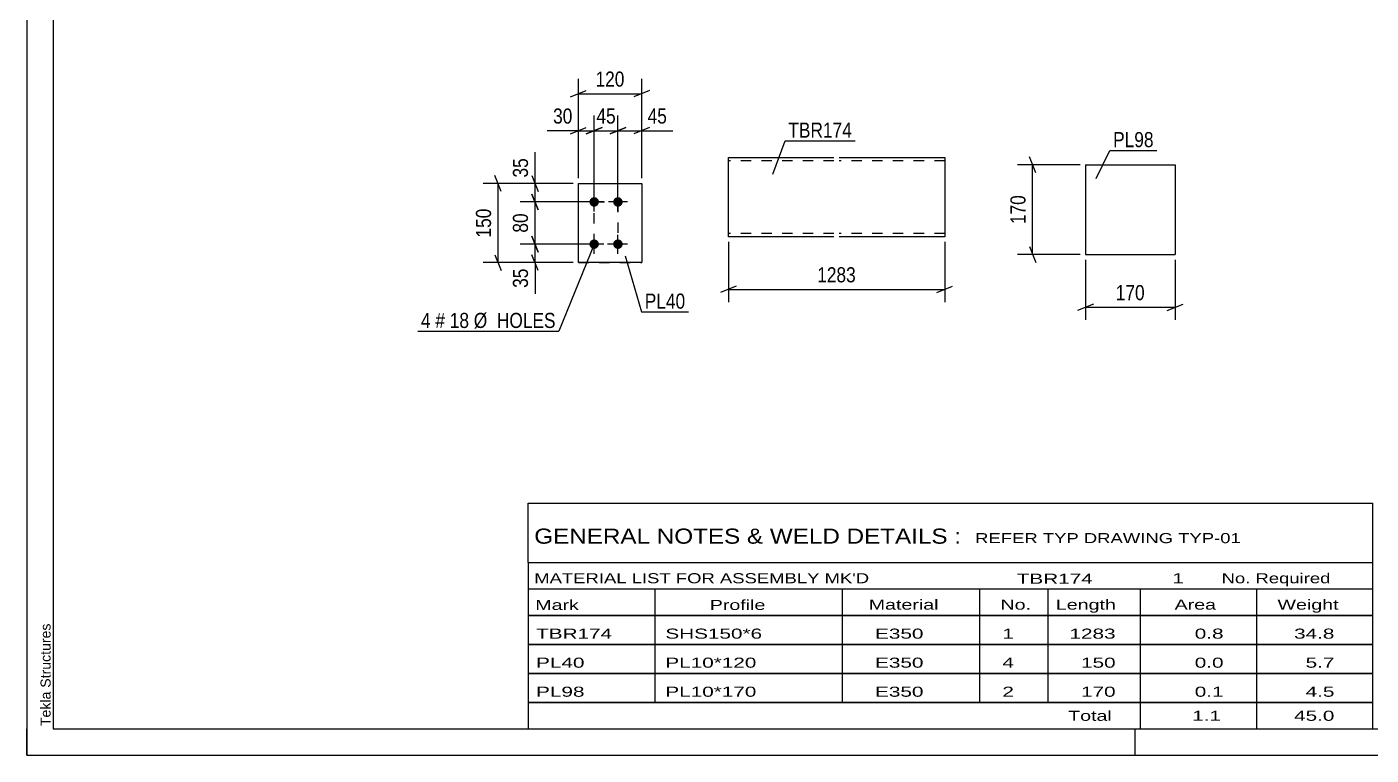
# Model space of a CAD drawing. Header units: millimetres. Extents: x 0 to 420, y 0 to 297.
# Drawn here: x 0 to 254.7, y 0 to 138 of the extents above; entities that cross this region are included whole.
import ezdxf

# ---------------------------------------------------------------- set-up
doc = ezdxf.new("R2010")
doc.units = ezdxf.units.MM
doc.linetypes.add('DXK_LINE_DOT2', pattern=[3.9198, 1.9599, -1.9599])
doc.styles.add('Arial', font='arial.ttf', dxfattribs={"height": 0.2})
doc.styles.add('Arial Narrow', font='ARIALN.TTF', dxfattribs={"height": 0.2})

# ---------------------------------------------------------------- blocks, each defined once
blk = doc.blocks.new('Unknown-580573710-1163')
at = {"color": 5, "linetype": 'Continuous'}
for p, q in [((0, 297), (0, 0)), ((5, 292), (5, 5)), ((0, 0), (0, 5)), ((5, 5), (415, 5)), ((210, 0), (210, 5)), ((0, 0), (420, 0))]:
    blk.add_line(p, q, dxfattribs=at)
at = {"color": 174, "linetype": 'Continuous', "style": 'Arial'}
blk.add_text('Tekla Structures', height=1.9102, rotation=90, dxfattribs=at).set_placement((4.5, 5.5))
blk = doc.blocks.new('Bolt-580573710-2158 - 2123')
at = {"linetype": 'Continuous'}
for points in [[(107.51, 103.91), (107.32, 103.93), (107.14, 103.99), (106.98, 104.09), (106.84, 104.21), (106.73, 104.36), (106.65, 104.54), (106.61, 104.72), (106.61, 104.91), (106.65, 105.09), (106.73, 105.26), (106.84, 105.42), (106.98, 105.54), (107.14, 105.64), (107.32, 105.69), (107.51, 105.71), (107.69, 105.69), (107.87, 105.64), (108.03, 105.54), (108.17, 105.42), (108.28, 105.26), (108.36, 105.09), (108.4, 104.91), (108.4, 104.72), (108.36, 104.54), (108.28, 104.36), (108.17, 104.21), (108.03, 104.09), (107.87, 103.99), (107.69, 103.93)], [(112.01, 103.91), (111.82, 103.93), (111.64, 103.99), (111.48, 104.09), (111.34, 104.21), (111.23, 104.36), (111.15, 104.54), (111.11, 104.72), (111.11, 104.91), (111.15, 105.09), (111.23, 105.26), (111.34, 105.42), (111.48, 105.54), (111.64, 105.64), (111.82, 105.69), (112.01, 105.71), (112.19, 105.69), (112.37, 105.64), (112.53, 105.54), (112.67, 105.42), (112.78, 105.26), (112.86, 105.09), (112.9, 104.91), (112.9, 104.72), (112.86, 104.54), (112.78, 104.36), (112.67, 104.21), (112.53, 104.09), (112.37, 103.99), (112.19, 103.93)], [(107.51, 95.91), (107.32, 95.93), (107.14, 95.99), (106.98, 96.09), (106.84, 96.21), (106.73, 96.36), (106.65, 96.54), (106.61, 96.72), (106.61, 96.91), (106.65, 97.09), (106.73, 97.26), (106.84, 97.42), (106.98, 97.54), (107.14, 97.64), (107.32, 97.69), (107.51, 97.71), (107.69, 97.69), (107.87, 97.64), (108.03, 97.54), (108.17, 97.42), (108.28, 97.26), (108.36, 97.09), (108.4, 96.91), (108.4, 96.72), (108.36, 96.54), (108.28, 96.36), (108.17, 96.21), (108.03, 96.09), (107.87, 95.99), (107.69, 95.93)], [(112.01, 95.91), (111.82, 95.93), (111.64, 95.99), (111.48, 96.09), (111.34, 96.21), (111.23, 96.36), (111.15, 96.54), (111.11, 96.72), (111.11, 96.91), (111.15, 97.09), (111.23, 97.26), (111.34, 97.42), (111.48, 97.54), (111.64, 97.64), (111.82, 97.69), (112.01, 97.71), (112.19, 97.69), (112.37, 97.64), (112.53, 97.54), (112.67, 97.42), (112.78, 97.26), (112.86, 97.09), (112.9, 96.91), (112.9, 96.72), (112.86, 96.54), (112.78, 96.36), (112.67, 96.21), (112.53, 96.09), (112.37, 95.99), (112.19, 95.93)]]:
    blk.add_hatch(color=1, dxfattribs=at).paths.add_polyline_path(points)
at = {"color": 1, "linetype": 'Continuous'}
for p, q in [((109.31, 104.81), (105.71, 104.81)), ((107.51, 103.01), (107.51, 106.61)), ((113.81, 104.81), (110.21, 104.81)), ((112.01, 103.01), (112.01, 106.61)), ((109.31, 96.81), (105.71, 96.81)), ((107.51, 95.01), (107.51, 98.61)), ((113.81, 96.81), (110.21, 96.81)), ((112.01, 95.01), (112.01, 98.61))]:
    blk.add_line(p, q, dxfattribs=at)
blk = doc.blocks.new('Part-580573710-2163 - 2123')
at = {"color": 2, "linetype": 'Continuous'}
for p, q in [((104.51, 108.31), (116.51, 108.31)), ((104.51, 93.31), (104.51, 108.31)), ((116.51, 108.31), (116.51, 108.31)), ((116.51, 108.31), (116.51, 93.31)), ((116.51, 93.31), (104.51, 93.31)), ((104.51, 93.31), (104.51, 93.31))]:
    blk.add_line(p, q, dxfattribs=at)
at = {"color": 7, "linetype": 'DXK_LINE_DOT2'}
for p, q in [((104.51, 108.31), (116.51, 108.31)), ((104.51, 93.31), (116.51, 93.31)), ((104.51, 93.31), (104.51, 93.31))]:
    blk.add_line(p, q, dxfattribs=at)
blk = doc.blocks.new('Part-580573710-2294 - 2288')
at = {"color": 2, "linetype": 'Continuous'}
for p, q in [((200.59, 111.85), (200.6, 94.85)), ((200.59, 111.85), (217.59, 111.85)), ((217.59, 111.85), (217.6, 94.85)), ((200.6, 94.85), (217.6, 94.85))]:
    blk.add_line(p, q, dxfattribs=at)
blk = doc.blocks.new('Part-580573710-2321 - 2313')
at = {"color": 2, "linetype": 'Continuous'}
for p, q in [((132.93, 98.32), (132.93, 113.23)), ((132.93, 113.23), (152.93, 113.23)), ((153.93, 113.23), (173.93, 113.23)), ((173.93, 113.23), (173.93, 98.23)), ((132.93, 98.23), (132.93, 98.32)), ((152.93, 98.23), (132.93, 98.23)), ((173.93, 98.23), (153.93, 98.23))]:
    blk.add_line(p, q, dxfattribs=at)
at = {"color": 7, "linetype": 'DXK_LINE_DOT2'}
for p, q in [((152.93, 112.63), (132.93, 112.63)), ((173.93, 112.63), (153.93, 112.63)), ((132.93, 98.83), (132.93, 98.88)), ((152.93, 98.83), (132.93, 98.83)), ((173.93, 98.83), (153.93, 98.83)), ((173.93, 98.83), (173.93, 98.88))]:
    blk.add_line(p, q, dxfattribs=at)
blk = doc.blocks.new('Rectangle-580573710-2273 - 2123')
at = {"color": 1, "linetype": 'DXK_LINE_DOT2'}
blk.add_lwpolyline([(107.51, 104.81), (112.01, 104.81), (112.01, 96.81), (107.51, 96.81), (107.51, 104.81)], close=True, dxfattribs=at)
blk = doc.blocks.new('StraightDimension-580573710-2166 - 2123')
at = {"color": 7, "linetype": 'Continuous'}
for p, q in [((104.51, 109.31), (104.51, 128.16)), ((116.51, 109.31), (116.51, 128.16)), ((103.01, 124.71), (106.01, 125.91)), ((104.51, 125.31), (116.51, 125.31)), ((118.01, 125.91), (115.01, 124.71))]:
    blk.add_line(p, q, dxfattribs=at)
at = {"color": 0}
blk.add_wipeout([(113.85, 126.06), (113.85, 130.26), (107.16, 130.26), (107.16, 126.06)], dxfattribs=at)
at = {"color": 3, "style": 'Arial Narrow'}
blk.add_text('120', height=2.863, dxfattribs=at).set_placement((107.76, 126.66))
blk = doc.blocks.new('StraightDimension-580573710-2183 - 2123')
at = {"color": 7, "linetype": 'Continuous'}
for p, q in [((107.51, 105.81), (107.51, 121.16)), ((112.01, 105.81), (112.01, 121.16)), ((106.01, 117.71), (109.01, 118.91)), ((107.51, 118.31), (112.01, 118.31)), ((113.51, 118.91), (110.51, 117.71))]:
    blk.add_line(p, q, dxfattribs=at)
at = {"color": 0}
blk.add_wipeout([(112.18, 119.06), (112.18, 123.26), (107.33, 123.26), (107.33, 119.06)], dxfattribs=at)
at = {"color": 3, "style": 'Arial Narrow'}
blk.add_text('45', height=2.863, dxfattribs=at).set_placement((107.93, 119.66))
blk = doc.blocks.new('StraightDimension-580573710-2193 - 2123')
at = {"color": 7, "linetype": 'Continuous'}
for p, q in [((104.51, 109.31), (104.51, 121.16)), ((107.51, 105.81), (107.51, 121.16)), ((103.01, 117.71), (106.01, 118.91)), ((104.51, 118.31), (107.51, 118.31)), ((109.01, 118.91), (106.01, 117.71))]:
    blk.add_line(p, q, dxfattribs=at)
at = {"color": 0}
blk.add_wipeout([(103.98, 119.06), (103.98, 123.26), (99.12, 123.26), (99.12, 119.06)], dxfattribs=at)
at = {"color": 7, "linetype": 'Continuous'}
blk.add_line((104.51, 118.31), (98.6, 118.31), dxfattribs=at)
blk.add_line((104.51, 118.31), (98.6, 118.31), dxfattribs=at)
at = {"color": 3, "style": 'Arial Narrow'}
blk.add_text('30', height=2.863, dxfattribs=at).set_placement((99.72, 119.66))
blk = doc.blocks.new('StraightDimension-580573710-2206 - 2123')
at = {"color": 7, "linetype": 'Continuous'}
for p, q in [((112.01, 105.81), (112.01, 121.16)), ((116.51, 109.31), (116.51, 121.16)), ((110.51, 117.71), (113.51, 118.91)), ((112.01, 118.31), (116.51, 118.31)), ((118.01, 118.91), (115.01, 117.71))]:
    blk.add_line(p, q, dxfattribs=at)
at = {"color": 0}
blk.add_wipeout([(121.89, 119.06), (121.89, 123.26), (117.03, 123.26), (117.03, 119.06)], dxfattribs=at)
at = {"color": 7, "linetype": 'Continuous'}
blk.add_line((116.51, 118.31), (122.41, 118.31), dxfattribs=at)
blk.add_line((116.51, 118.31), (122.41, 118.31), dxfattribs=at)
at = {"color": 3, "style": 'Arial Narrow'}
blk.add_text('45', height=2.863, dxfattribs=at).set_placement((117.63, 119.66))
blk = doc.blocks.new('StraightDimension-580573710-2220 - 2123')
at = {"color": 7, "linetype": 'Continuous'}
for p, q in [((89.91, 106.81), (88.71, 109.81)), ((103.51, 108.31), (86.46, 108.31)), ((89.31, 93.31), (89.31, 108.31)), ((88.71, 94.81), (89.91, 91.81)), ((103.51, 93.31), (86.46, 93.31))]:
    blk.add_line(p, q, dxfattribs=at)
at = {"color": 0}
blk.add_wipeout([(88.56, 104.16), (84.36, 104.16), (84.36, 97.47), (88.56, 97.47)], dxfattribs=at)
at = {"color": 3, "style": 'Arial Narrow'}
blk.add_text('150', height=2.863, rotation=90.0002, dxfattribs=at).set_placement((87.96, 98.07))
blk = doc.blocks.new('StraightDimension-580573710-2237 - 2123')
at = {"color": 7, "linetype": 'Continuous'}
for p, q in [((106.51, 96.81), (93.46, 96.81)), ((95.71, 98.31), (96.91, 95.31)), ((96.31, 93.31), (96.31, 96.81)), ((96.91, 91.81), (95.71, 94.81)), ((103.51, 93.31), (93.46, 93.31))]:
    blk.add_line(p, q, dxfattribs=at)
at = {"color": 0}
blk.add_wipeout([(95.56, 92.79), (91.36, 92.79), (91.36, 87.93), (95.56, 87.93)], dxfattribs=at)
at = {"color": 7, "linetype": 'Continuous'}
blk.add_line((96.31, 93.31), (96.31, 87.41), dxfattribs=at)
blk.add_line((96.31, 93.31), (96.31, 87.41), dxfattribs=at)
at = {"color": 3, "style": 'Arial Narrow'}
blk.add_text('35', height=2.863, rotation=90.0002, dxfattribs=at).set_placement((94.96, 88.53))
blk = doc.blocks.new('StraightDimension-580573710-2250 - 2123')
at = {"color": 7, "linetype": 'Continuous'}
for p, q in [((106.51, 104.81), (93.46, 104.81)), ((95.71, 106.31), (96.91, 103.31)), ((96.31, 96.81), (96.31, 104.81)), ((106.51, 96.81), (93.46, 96.81)), ((96.91, 95.31), (95.71, 98.31))]:
    blk.add_line(p, q, dxfattribs=at)
at = {"color": 0}
blk.add_wipeout([(95.56, 103.24), (91.36, 103.24), (91.36, 98.39), (95.56, 98.39)], dxfattribs=at)
at = {"color": 3, "style": 'Arial Narrow'}
blk.add_text('80', height=2.863, rotation=90.0002, dxfattribs=at).set_placement((94.96, 98.99))
blk = doc.blocks.new('StraightDimension-580573710-2260 - 2123')
at = {"color": 7, "linetype": 'Continuous'}
for p, q in [((95.71, 109.81), (96.91, 106.81)), ((103.51, 108.31), (93.46, 108.31)), ((96.31, 104.81), (96.31, 108.31)), ((106.51, 104.81), (93.46, 104.81)), ((96.91, 103.31), (95.71, 106.31))]:
    blk.add_line(p, q, dxfattribs=at)
at = {"color": 0}
blk.add_wipeout([(95.56, 113.69), (91.36, 113.69), (91.36, 108.84), (95.56, 108.84)], dxfattribs=at)
at = {"color": 7, "linetype": 'Continuous'}
blk.add_line((96.31, 108.31), (96.31, 114.22), dxfattribs=at)
blk.add_line((96.31, 108.31), (96.31, 114.22), dxfattribs=at)
at = {"color": 3, "style": 'Arial Narrow'}
blk.add_text('35', height=2.863, rotation=90.0002, dxfattribs=at).set_placement((94.96, 109.44))
blk = doc.blocks.new('StraightDimension-580573710-2305 - 2288')
at = {"color": 7, "linetype": 'Continuous'}
for p, q in [((200.6, 93.85), (200.6, 82.45)), ((217.6, 93.85), (217.6, 82.45)), ((202.1, 85.45), (199.1, 84.25)), ((200.6, 84.85), (217.6, 84.85)), ((216.1, 84.25), (219.1, 85.45))]:
    blk.add_line(p, q, dxfattribs=at)
at = {"color": 0}
blk.add_wipeout([(212.44, 85.6), (212.44, 89.8), (205.75, 89.8), (205.75, 85.6)], dxfattribs=at)
at = {"color": 3, "style": 'Arial Narrow'}
blk.add_text('170', height=2.863, dxfattribs=at).set_placement((206.35, 86.2))
blk = doc.blocks.new('StraightDimension-580573710-2296 - 2288')
at = {"color": 7, "linetype": 'Continuous'}
for p, q in [((191.2, 110.35), (190, 113.35)), ((199.59, 111.85), (187.75, 111.85)), ((190.6, 94.85), (190.6, 111.85)), ((199.6, 94.85), (187.75, 94.85)), ((190, 96.35), (191.2, 93.35))]:
    blk.add_line(p, q, dxfattribs=at)
at = {"color": 0}
blk.add_wipeout([(189.85, 106.69), (185.65, 106.69), (185.65, 100.01), (189.85, 100.01)], dxfattribs=at)
at = {"color": 3, "style": 'Arial Narrow'}
blk.add_text('170', height=2.863, rotation=90.0002, dxfattribs=at).set_placement((189.25, 100.61))
blk = doc.blocks.new('StraightDimension-580573710-2325 - 2313')
at = {"color": 7, "linetype": 'Continuous'}
for p, q in [((132.93, 97.23), (132.93, 85.83)), ((173.93, 97.23), (173.93, 85.83)), ((134.43, 88.83), (131.43, 87.63)), ((132.93, 88.23), (173.93, 88.23)), ((172.43, 87.63), (175.43, 88.83))]:
    blk.add_line(p, q, dxfattribs=at)
at = {"color": 0}
blk.add_wipeout([(157.69, 88.98), (157.69, 93.18), (149.17, 93.18), (149.17, 88.98)], dxfattribs=at)
at = {"color": 3, "style": 'Arial Narrow'}
blk.add_text('1283', height=2.863, dxfattribs=at).set_placement((149.77, 89.58))
blk = doc.blocks.new('Unknown-580573710-3728')
at = {"color": 7, "linetype": 'Continuous'}
for p, q in [((95, 47.75), (255, 47.75)), ((95, 36.5), (95, 47.75)), ((255, 47.75), (255, 36.5)), ((95, 36.5), (255, 36.5)), ((95, 36.5), (95, 31.5)), ((255, 36.5), (255, 31.5)), ((95, 31.5), (255, 31.5)), ((95, 31.5), (95, 26.5)), ((119, 31.5), (119, 26.5)), ((154.5, 31.5), (154.5, 26.5)), ((180.5, 31.5), (180.5, 26.5)), ((193.5, 31.5), (193.5, 26.5)), ((211, 31.5), (211, 26.5)), ((233, 31.5), (233, 26.5)), ((255, 31.5), (255, 26.5)), ((95, 26.5), (255, 26.5)), ((95, 26.45), (95, 21.05)), ((95, 26.45), (255, 26.45)), ((119, 26.5), (119, 21)), ((154.5, 26.5), (154.5, 21)), ((180.5, 26.5), (180.5, 21)), ((193.5, 26.5), (193.5, 21)), ((211, 26.5), (211, 21)), ((233, 26.5), (233, 21)), ((255, 26.45), (255, 21.05)), ((95, 21.05), (255, 21.05)), ((95, 20.95), (95, 15.55)), ((95, 20.95), (255, 20.95)), ((119, 21), (119, 15.5)), ((154.5, 21), (154.5, 15.5)), ((180.5, 21), (180.5, 15.5)), ((193.5, 21), (193.5, 15.5)), ((211, 21), (211, 15.5)), ((233, 21), (233, 15.5)), ((255, 20.95), (255, 15.55)), ((95, 15.55), (255, 15.55)), ((95, 15.45), (95, 10.05)), ((95, 15.45), (255, 15.45)), ((119, 15.5), (119, 10)), ((154.5, 15.5), (154.5, 10)), ((180.5, 15.5), (180.5, 10)), ((193.5, 15.5), (193.5, 10)), ((211, 15.5), (211, 10)), ((233, 15.5), (233, 10)), ((255, 15.45), (255, 10.05)), ((95, 10.05), (255, 10.05)), ((95, 10), (255, 10)), ((95, 10), (95, 5)), ((211, 10), (211, 5)), ((233, 10), (233, 5)), ((255, 10), (255, 5)), ((95, 5), (255, 5))]:
    blk.add_line(p, q, dxfattribs=at)
at = {"color": 7, "style": 'Arial Narrow'}
for s, height, width, p in [('GENERAL NOTES & WELD DETAILS :', 2.8633, 1.4, (96.15, 40.06)), ('REFER TYP DRAWING TYP-01', 1.9089, 1.6, (179.7, 40.16)), ("MATERIAL LIST FOR ASSEMBLY MK'D", 1.9089, 1.6, (96.15, 32.56)), ('TBR174', 1.909, 1.794707, (187.59, 32.47)), ('1', 1.91, 1.794707, (217.08, 32.56)), ('No. Required', 1.9089, 1.6, (226.41, 32.56)), ('Mark', 1.909, 1.7, (96.34, 27.5)), ('Profile', 1.909, 1.7, (129.41, 27.5)), ('Material', 1.909, 1.7, (159.54, 27.56)), ('No.', 1.909, 1.7, (184.5, 27.56)), ('Length', 1.909, 1.7, (195, 27.56)), ('Area', 1.909, 1.7, (217.5, 27.56)), ('Weight', 1.909, 1.7, (237, 27.56))]:
    blk.add_text(s, height=height, dxfattribs=dict(at, width=width)).set_placement(p)
at = {"color": 7, "linetype": 'Continuous', "style": 'Arial Narrow'}
for s, height, width, p in [('TBR174', 1.909, 1.794707, (96.5, 22.06)), ('SHS150*6', 1.909, 1.794707, (121, 22.06)), ('E350', 1.909, 1.794707, (160.74, 22.06)), ('1', 1.91, 1.794707, (184.86, 22.06)), ('1283', 1.909, 1.794707, (197.58, 22.06)), ('0.8', 1.909, 1.794707, (221.32, 22.06)), ('34.8', 1.909, 1.794707, (240.14, 22.06)), ('PL40', 1.909, 1.794707, (96.5, 16.56)), ('PL10*120', 1.909, 1.794707, (121, 16.56)), ('E350', 1.909, 1.794707, (160.74, 16.56)), ('4', 1.91, 1.794707, (184.86, 16.56)), ('150', 1.909, 1.794707, (199.77, 16.56)), ('0.0', 1.909, 1.794707, (221.32, 16.56)), ('5.7', 1.909, 1.794707, (242.33, 16.56)), ('PL98', 1.909, 1.794707, (96.5, 11.06)), ('PL10*170', 1.909, 1.794707, (121, 11.06)), ('E350', 1.909, 1.794707, (160.74, 11.06)), ('2', 1.91, 1.794707, (184.86, 11.06)), ('170', 1.909, 1.794707, (199.77, 11.06)), ('0.1', 1.909, 1.794707, (221.32, 11.06)), ('4.5', 1.909, 1.794707, (242.33, 11.06)), ('Total', 1.909, 1.7, (197.33, 6.5)), ('1.1', 1.909, 1.794707, (220.83, 6.5)), ('45.0', 1.909, 1.794707, (240.14, 6.5))]:
    blk.add_text(s, height=height, dxfattribs=dict(at, width=width)).set_placement(p)
blk = doc.blocks.new('Mark-580573710-2154 - 2123')
at = {"color": 0}
blk.add_wipeout([(76.51, 80.93), (76.51, 83.93), (74.68, 83.93), (74.68, 80.93)], dxfattribs=at)
blk.add_wipeout([(76.51, 80.93), (76.51, 83.93), (74.68, 83.93), (74.68, 80.93)], dxfattribs=at)
blk.add_wipeout([(79.24, 80.93), (79.24, 83.93), (77.41, 83.93), (77.41, 80.93)], dxfattribs=at)
blk.add_wipeout([(79.24, 80.93), (79.24, 83.93), (77.41, 83.93), (77.41, 80.93)], dxfattribs=at)
at = {"color": 3, "style": 'Arial Narrow'}
blk.add_text('4', height=2.86, dxfattribs=at).set_placement((74.68, 80.93))
at = {"color": 0}
blk.add_wipeout([(83.79, 80.93), (83.79, 83.93), (80.14, 83.93), (80.14, 80.93)], dxfattribs=at)
blk.add_wipeout([(83.79, 80.93), (83.79, 83.93), (80.14, 83.93), (80.14, 80.93)], dxfattribs=at)
at = {"color": 3, "style": 'Arial Narrow'}
blk.add_text('#', height=2.86, dxfattribs=at).set_placement((77.41, 80.93))
at = {"color": 0}
blk.add_wipeout([(100.22, 80.93), (100.22, 83.93), (84.69, 83.93), (84.69, 80.93)], dxfattribs=at)
blk.add_wipeout([(100.22, 80.93), (100.22, 83.93), (84.69, 83.93), (84.69, 80.93)], dxfattribs=at)
at = {"color": 7, "linetype": 'Continuous'}
for p in [(107.55, 96.94), (74.08, 80.33)]:
    blk.add_line(p, (100.82, 80.33), dxfattribs=at)
at = {"color": 3, "style": 'Arial Narrow'}
for s, p in [('18', (80.14, 80.93)), ('Ø  HOLES', (84.69, 80.93))]:
    blk.add_text(s, height=2.863, dxfattribs=at).set_placement(p)
blk = doc.blocks.new('Mark-580573710-2159 - 2123')
at = {"color": 0}
blk.add_wipeout([(124.77, 84.59), (124.77, 87.59), (117.09, 87.59), (117.09, 84.59)], dxfattribs=at)
blk.add_wipeout([(124.77, 84.59), (124.77, 87.59), (117.09, 87.59), (117.09, 84.59)], dxfattribs=at)
at = {"color": 30, "linetype": 'Continuous'}
for p, q in [((113.38, 94.6), (116.49, 83.99)), ((116.49, 83.99), (125.37, 83.99))]:
    blk.add_line(p, q, dxfattribs=at)
at = {"color": 3, "style": 'Arial Narrow'}
blk.add_text('PL40', height=2.863, dxfattribs=at).set_placement((117.09, 84.59))
blk = doc.blocks.new('Mark-580573710-2290 - 2288')
at = {"color": 0}
blk.add_wipeout([(213.52, 115.19), (213.52, 118.19), (205.85, 118.19), (205.85, 115.19)], dxfattribs=at)
blk.add_wipeout([(213.52, 115.19), (213.52, 118.19), (205.85, 118.19), (205.85, 115.19)], dxfattribs=at)
at = {"color": 30, "linetype": 'Continuous'}
for p, q in [((202.61, 109.23), (205.25, 114.59)), ((205.25, 114.59), (214.12, 114.59))]:
    blk.add_line(p, q, dxfattribs=at)
at = {"color": 3, "style": 'Arial Narrow'}
blk.add_text('PL98', height=2.863, dxfattribs=at).set_placement((205.85, 115.19))
blk = doc.blocks.new('Mark-580573710-2317 - 2313')
at = {"color": 0}
blk.add_wipeout([(156.35, 116.99), (156.35, 119.99), (144.3, 119.99), (144.3, 116.99)], dxfattribs=at)
blk.add_wipeout([(156.35, 116.99), (156.35, 119.99), (144.3, 119.99), (144.3, 116.99)], dxfattribs=at)
at = {"color": 30, "linetype": 'Continuous'}
for p, q in [((141.34, 110.08), (143.7, 116.39)), ((143.7, 116.39), (156.95, 116.39))]:
    blk.add_line(p, q, dxfattribs=at)
at = {"color": 3, "style": 'Arial Narrow'}
blk.add_text('TBR174', height=2.863, dxfattribs=at).set_placement((144.3, 116.99))

msp = doc.modelspace()

# ---------------------------------------------------------------- block references
for name in ['Unknown-580573710-1163', 'Part-580573710-2321 - 2313', 'Part-580573710-2294 - 2288', 'Part-580573710-2163 - 2123', 'Bolt-580573710-2158 - 2123', 'Rectangle-580573710-2273 - 2123', 'Unknown-580573710-3728']:
    msp.add_blockref(name, (0, 0))

# ---------------------------------------------------------------- next in the draw order: block references
for name in ['StraightDimension-580573710-2166 - 2123', 'Mark-580573710-2317 - 2313', 'Mark-580573710-2290 - 2288', 'StraightDimension-580573710-2325 - 2313', 'Mark-580573710-2159 - 2123', 'StraightDimension-580573710-2305 - 2288']:
    msp.add_blockref(name, (0, 0))

# ---------------------------------------------------------------- next in the draw order: block references
for name in ['StraightDimension-580573710-2183 - 2123', 'StraightDimension-580573710-2296 - 2288']:
    msp.add_blockref(name, (0, 0))

# ---------------------------------------------------------------- next in the draw order: block references
for name in ['StraightDimension-580573710-2193 - 2123', 'StraightDimension-580573710-2206 - 2123']:
    msp.add_blockref(name, (0, 0))

# ---------------------------------------------------------------- next in the draw order: block references
msp.add_blockref('StraightDimension-580573710-2220 - 2123', (0, 0))

# ---------------------------------------------------------------- next in the draw order: block references
msp.add_blockref('StraightDimension-580573710-2237 - 2123', (0, 0))

# ---------------------------------------------------------------- next in the draw order: block references
msp.add_blockref('StraightDimension-580573710-2250 - 2123', (0, 0))

# ---------------------------------------------------------------- next in the draw order: block references
for name in ['StraightDimension-580573710-2260 - 2123', 'Mark-580573710-2154 - 2123']:
    msp.add_blockref(name, (0, 0))

doc.saveas('drawing.dxf')
